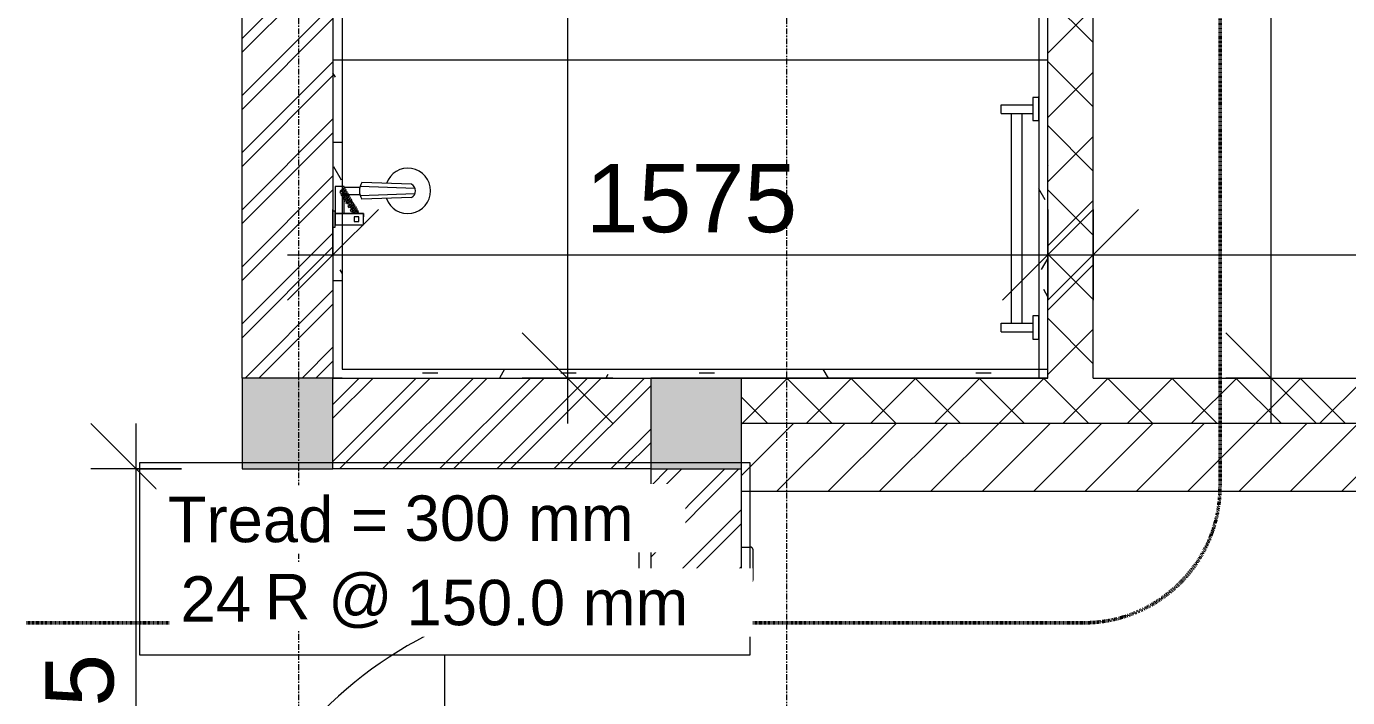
# Model space of a CAD drawing. Header units: millimetres. Extents: x -14329 to 996201, y -409013 to 338495.
# Drawn here: x -3514 to -603, y 1419 to 2897 of the extents above; entities that cross this region are included whole.
import ezdxf

# ---------------------------------------------------------------- set-up
doc = ezdxf.new("R2010")
doc.units = ezdxf.units.MM
doc.linetypes.add('Callout Boundary', pattern=[2.38125, 1.190625, -1.190625])
doc.linetypes.add('Grid Line', pattern=[22.225, 12.7, -3.175, 3.175, -3.175])
for name, color, linetype, lineweight in [('A-ANNO-DIMS', 211, 'Continuous', 9), ('A-ANNO-DIMS-100', 211, 'Continuous', 9), ('A-ANNO-SYMB', 150, 'Continuous', 9), ('A-DETL-GENF', 92, 'Continuous', 9), ('A-DETL-THIN', 151, 'Continuous', 9), ('A-DOOR', 31, 'Continuous', 9), ('A-WALL', 113, 'Continuous', 9), ('A-WALL-PATT', 111, 'Continuous', 18), ('Q-SPCQ', 91, 'Continuous', 9), ('S-GRID', 1, 'Continuous', 9), ('S-STRS-IDEN', 31, 'Continuous', 9)]:
    doc.layers.add(name, color=color, linetype=linetype, lineweight=lineweight)
doc.styles.add('Arial_1', font='arial.ttf', dxfattribs={"height": 150})
doc.styles.add('Arial_10', font='arial.ttf', dxfattribs={"height": 1})
doc.styles.add('Arial_9', font='arial.ttf', dxfattribs={"height": 100})
doc.dimstyles.new('100', dxfattribs={"dimscale": 304.8, "dimtxt": 153.03891, "dimasz": 0.656168, "dimexe": 0.328084, "dimexo": 0.0625, "dimgap": 0.016404, "dimtad": 1, "dimdec": 0, "dimzin": 0, "dimdsep": 46, "dimtxsty": 'Arial_1', "dimblk1": 'OBLIQUE', "dimblk2": 'OBLIQUE', "dimsah": 1, "dimcen": 0.09, "dimdle": 0.328084, "dimazin": 0, "dimtfac": 1, "dimtdec": 4, "dimtix": 1, "dimtmove": 0, "dimatfit": 3, "dimfxl": 0.328084, "dimfxlon": 1, "dimtvp": 1, "dimtolj": 1, "dimtzin": 0, "dimarcsym": 2})
pattern_1 = [(45, (0, 0), (-62.8618, 62.8618), []), (45, (0, 95.25), (-62.8618, 62.8618), [])]
pattern_2 = [(45, (0, 0), (-70.7107, 70.7107), []), (135, (0, 0), (-70.7107, -70.7107), [])]
pattern_3 = [(0, (0, 0), (406.4, 101.6), [33.528, -271.272, 33.528, -271.272, -1625.6]), (0, (0, 0), (406.4, 101.6), [-609.6, 33.528, -576.072, 33.528, -271.272, -711.2]), (0, (0, 0), (406.4, 101.6), [-1524, 33.528, -169.672, 33.528, -474.472]), (120, (152.4, 50.8), (-291.1882, 301.1527), [33.528, -271.272, 33.528, -271.272, -1625.6]), (120, (152.4, 50.8), (-291.1882, 301.1527), [-609.6, 33.528, -576.072, 33.528, -271.272, -711.2]), (120, (152.4, 50.8), (-291.1882, 301.1527), [-1524, 33.528, -169.672, 33.528, -474.472]), (240, (203.2, 254), (-115.2118, -402.7527), [33.528, -271.272, 33.528, -271.272, -1625.6]), (240, (203.2, 254), (-115.2118, -402.7527), [-609.6, 33.528, -576.072, 33.528, -271.272, -711.2]), (240, (203.2, 254), (-115.2118, -402.7527), [-1524, 33.528, -169.672, 33.528, -474.472])]

# ---------------------------------------------------------------- blocks, each defined once
blk = doc.blocks.new('BEL-TD2-BED ROOM - TD3-1678524-Ground Floor Lvl')
at = {"layer": 'A-DOOR', "lineweight": 18}
for p, q in [((-563, 100), (-563, 120)), ((-558, 125), (-490, 125)), ((-485, 120), (-485, 100)), ((485, 100), (485, 120)), ((490, 125), (558, 125)), ((563, 120), (563, 100)), ((-485, 100), (-500, 100)), ((-500, 100), (-455, 100)), ((-455, 100), (-455, -46)), ((455, -46), (455, 100)), ((455, 100), (500, 100)), ((500, 100), (485, 100)), ((-472, -46), (-472, -100)), ((-455, -46), (-472, -46)), ((472, -46), (455, -46)), ((472, -100), (472, -46)), ((-563, -120), (-563, -100)), ((-500, -100), (-485, -100)), ((-472, -100), (-500, -100)), ((-485, -100), (-485, -120)), ((423, -100), (423, -1100)), ((472, -100), (423, -100)), ((472, -100), (472, -1100)), ((500, -100), (472, -100)), ((485, -120), (485, -100)), ((485, -100), (500, -100)), ((-490, -125), (-558, -125)), ((550, -125), (490, -125)), ((472, -1100), (423, -1100))]:
    blk.add_line(p, q, dxfattribs=at)
for centre, start, end in [((-558, 120), 90, 180), ((-490, 120), 0, 90), ((490, 120), 90, 180), ((558, 120), 0, 90), ((-558, -120), 180, 270), ((-490, -120), 270, 0), ((490, -120), 180, 270)]:
    blk.add_arc(centre, 5, start, end, dxfattribs=at)
at = {"layer": 'A-DOOR'}
for centre, radius, start, end in [((-558, 120), 5, 150, 180), ((-558, 120), 5, 90, 120), ((-490, 120), 5, 60, 90), ((-490, 120), 5, 0, 30), ((490, 120), 5, 150, 180), ((490, 120), 5, 90, 120), ((558, 120), 5, 60, 90), ((558, 120), 5, 0, 30), ((465, -161.7), 939.1, 176.2305, 267.434), ((-558, -120), 5, 180, 210), ((-558, -120), 5, 240, 270), ((-490, -120), 5, 270, 300), ((-490, -120), 5, 330, 360), ((490, -120), 5, 180, 210), ((490, -120), 5, 240, 270)]:
    blk.add_arc(centre, radius, start, end, dxfattribs=at)
blk = doc.blocks.new('Towel_Bar_5288 - Towel bar-1343073-Ground Floor Lvl')
at = {"layer": 'Q-SPCQ'}
for p, q in [((-373.8, 92.6), (-354.8, 92.6)), ((-373.8, 92.6), (-373.8, 22.7)), ((-354.8, 92.6), (-354.8, 22.7)), ((107.1, 92.6), (126.2, 92.6)), ((107.1, 92.6), (107.1, 22.7)), ((126.2, 92.6), (126.2, 22.7)), ((-354.8, 70.2), (107.1, 70.2)), ((107.1, 47.4), (-354.8, 47.4)), ((-338.9, 22.7), (-389.7, 22.7)), ((-389.7, 22.7), (-389.7, 10)), ((-389.7, 10), (-338.9, 10)), ((-338.9, 10), (-338.9, 22.7)), ((91.3, 22.7), (91.3, 10)), ((142.1, 22.7), (91.3, 22.7)), ((91.3, 10), (142.1, 10)), ((142.1, 10), (142.1, 22.7))]:
    blk.add_line(p, q, dxfattribs=at)
blk = doc.blocks.new('maid-toilet-ground - maid-toilet-ground-413321-Ground Floor Lvl')
at = {"layer": 'A-DETL-GENF'}
for p, q in [((0, 700), (0, 0)), ((1575, 700), (0, 700)), ((1575, 0), (1575, 700)), ((25, 421.9), (5, 421.9)), ((5, 421.9), (5, 362.5)), ((16.2, 409.7), (15.4, 411)), ((16.2, 407.6), (15.5, 408.9)), ((15.7, 409.3), (16.4, 410)), ((16.9, 412.7), (16, 411.9)), ((16.9, 412.7), (16, 411.9)), ((17, 406.3), (16.2, 407.6)), ((16.4, 410), (17.6, 410.9)), ((16.4, 410), (17.6, 410.9)), ((18.1, 413.7), (16.9, 412.7)), ((18.1, 413.7), (16.9, 412.7)), ((17.6, 410.9), (19, 412)), ((17.6, 410.9), (19.1, 412)), ((19.4, 414.7), (18.1, 413.7)), ((19.4, 414.7), (18.1, 413.7)), ((19, 412), (20.7, 413.2)), ((19.1, 412), (20.7, 413.2)), ((20.8, 408.4), (19.7, 407.4)), ((20.8, 408.4), (19.7, 407.4)), ((19.9, 415.1), (21.6, 416.4)), ((20.4, 415.5), (21.1, 416)), ((22.2, 409.4), (20.8, 408.4)), ((22.2, 409.4), (20.8, 408.4)), ((21.1, 416), (22.6, 417.1)), ((21.2, 413.6), (22.5, 414.7)), ((21.6, 416.4), (23.1, 417.5)), ((21.8, 406.7), (23.4, 407.9)), ((22.5, 414.7), (23.8, 415.6)), ((22.6, 417.1), (23.9, 418.2)), ((22.7, 409.8), (24.4, 411)), ((23.1, 417.5), (24.3, 418.5)), ((23.2, 410.2), (23.8, 410.6)), ((23.4, 407.9), (24.4, 408.6)), ((23.8, 415.6), (24.7, 416.5)), ((23.8, 410.6), (25.4, 411.8)), ((23.9, 418.2), (24.9, 419)), ((24.4, 411), (25.9, 412.2)), ((24.4, 408.6), (25.7, 409.7)), ((24.7, 418.9), (25.5, 417.5)), ((24.7, 416.5), (25.3, 417.1)), ((25, 362.5), (25, 421.9)), ((59.2, 419.4), (25, 419.4)), ((25.4, 411.8), (26.7, 412.8)), ((25.7, 409.7), (26.9, 410.6)), ((25.9, 412.2), (27.1, 413.1)), ((26.7, 417), (27.4, 415.7)), ((26.7, 412.8), (27.6, 413.6)), ((26.9, 410.6), (27.7, 411.4)), ((27.4, 415.7), (28.2, 414.3)), ((27.9, 412.9), (28.3, 412.2)), ((27.9, 407.5), (29.2, 408.5)), ((29.2, 412.7), (29.9, 411.4)), ((29.2, 408.5), (30.1, 409.3)), ((29.9, 411.4), (30.7, 410.1)), ((30, 409.2), (30.8, 407.8)), ((31.7, 408.3), (32.4, 407)), ((60.1, 422.6), (180.6, 418.3)), ((173.1, 426.8), (63.8, 430.5)), ((18.9, 404.4), (18.1, 405.7)), ((19, 402.2), (18.3, 403.5)), ((19.7, 407.4), (18.8, 406.6)), ((19.7, 407.4), (18.8, 406.6)), ((19.8, 400.9), (19, 402.2)), ((19.2, 404.7), (20.4, 405.6)), ((20.4, 405.6), (21.8, 406.7)), ((21.4, 400), (20.6, 401.4)), ((21.5, 397.9), (20.8, 399.2)), ((21, 399.6), (21.7, 400.3)), ((22.2, 403.1), (21.3, 402.3)), ((22.3, 396.6), (21.5, 397.9)), ((21.7, 400.3), (22.9, 401.2)), ((23.4, 404), (22.2, 403.1)), ((22.9, 401.2), (24.3, 402.4)), ((23.9, 395.8), (23.1, 397.1)), ((23.8, 398), (23.2, 397.4)), ((24, 393.6), (23.3, 394.9)), ((24.7, 405.1), (23.4, 404)), ((24.7, 398.8), (23.8, 398)), ((24.7, 398.8), (23.8, 398)), ((24.8, 392.3), (24, 393.6)), ((24.2, 396), (25.4, 397)), ((24.3, 402.4), (25.9, 403.6)), ((25.8, 399.7), (24.7, 398.8)), ((25.8, 399.7), (24.7, 398.8)), ((59.5, 403.8), (25, 403.8)), ((25.4, 397), (26.8, 398.1)), ((26.4, 391.4), (25.6, 392.8)), ((25.7, 405.8), (26.3, 406.3)), ((27.2, 400.8), (25.8, 399.7)), ((27.2, 400.8), (25.8, 399.7)), ((26.5, 389.3), (25.8, 390.6)), ((25.9, 403.6), (27.4, 404.6)), ((26.7, 394), (26, 393.4)), ((26.3, 406.3), (27.9, 407.5)), ((27.3, 387.9), (26.5, 389.3)), ((27.7, 394.9), (26.7, 394)), ((26.7, 391.7), (27.9, 392.6)), ((26.8, 398.1), (28.4, 399.3)), ((27.4, 404.6), (28.6, 405.7)), ((27.7, 401.2), (29.4, 402.4)), ((29, 395.9), (27.7, 394.9)), ((27.9, 392.6), (29.3, 393.8)), ((28.9, 387.1), (28.1, 388.4)), ((28.2, 401.5), (28.8, 402)), ((29, 385), (28.2, 386.3)), ((28.5, 386.7), (29.2, 387.4)), ((28.6, 405.7), (29.7, 406.6)), ((28.8, 402), (30.4, 403.2)), ((29.7, 390.1), (28.8, 389.3)), ((28.9, 399.6), (30.3, 400.7)), ((30.3, 396.9), (29, 395.9)), ((29.8, 383.7), (29, 385)), ((29.2, 387.4), (30.4, 388.3)), ((29.3, 393.8), (30.9, 395)), ((29.4, 402.4), (30.9, 403.5)), ((29.7, 406.6), (30.5, 407.2)), ((30.8, 391.1), (29.7, 390.1)), ((30.3, 400.7), (31.5, 401.7)), ((30.4, 403.2), (31.7, 404.2)), ((30.4, 388.3), (31.8, 389.4)), ((31.4, 382.8), (30.6, 384.2)), ((30.8, 397.3), (32.4, 398.5)), ((32.2, 392.1), (30.8, 391.1)), ((30.9, 403.5), (32.1, 404.5)), ((30.9, 394.9), (31.9, 395.7)), ((32.1, 385.8), (31.3, 385.1)), ((32.2, 385.8), (31.3, 385.1)), ((31.5, 401.7), (32.5, 402.5)), ((31.7, 404.2), (32.6, 405)), ((31.7, 383.1), (32.8, 384)), ((31.8, 389.4), (33.4, 390.6)), ((31.9, 395.7), (33.2, 396.7)), ((33.3, 386.8), (32.1, 385.8)), ((33.3, 386.8), (32.2, 385.8)), ((32.4, 407), (33.2, 405.7)), ((32.4, 398.5), (33.8, 399.6)), ((32.5, 404.9), (33.3, 403.5)), ((32.5, 402.5), (33.1, 403.1)), ((32.8, 384), (34.3, 385.1)), ((33.2, 396.7), (34.4, 397.7)), ((33.2, 392.9), (33.8, 393.4)), ((34.7, 387.8), (33.3, 386.8)), ((34.7, 387.8), (33.3, 386.8)), ((34, 378.6), (33.3, 379.9)), ((33.4, 390.6), (34.8, 391.7)), ((33.6, 378.2), (34.3, 378.9)), ((33.8, 399.6), (34.9, 400.5)), ((33.8, 393.4), (35.4, 394.5)), ((34.8, 381.6), (33.9, 380.8)), ((34.1, 404.1), (34.9, 402.7)), ((34.3, 385.1), (35.9, 386.3)), ((34.3, 378.9), (35.5, 379.8)), ((34.4, 397.7), (35.2, 398.4)), ((34.8, 391.7), (36.1, 392.7)), ((36, 382.6), (34.8, 381.6)), ((34.9, 402.7), (35.6, 401.4)), ((34.9, 400.5), (35.5, 401.1)), ((35, 400.6), (35.8, 399.2)), ((35.2, 388.2), (36.9, 389.5)), ((35.4, 394.5), (36.7, 395.6)), ((35.5, 379.8), (36.9, 380.9)), ((35.7, 388.6), (36.3, 389.1)), ((37.3, 383.6), (36, 382.6)), ((36.1, 392.7), (37.2, 393.6)), ((36.1, 386.4), (37, 387.2)), ((36.3, 389.1), (37.9, 390.2)), ((36.4, 386.7), (37.8, 387.8)), ((36.6, 399.7), (37.4, 398.4)), ((36.7, 395.6), (37.6, 396.4)), ((36.9, 389.5), (38.3, 390.6)), ((36.9, 380.9), (38.6, 382.1)), ((37, 387.2), (38.4, 388.2)), ((37.2, 393.6), (37.9, 394.3)), ((37.4, 398.4), (38.1, 397.1)), ((37.5, 396.2), (38.3, 394.8)), ((37.8, 387.8), (39, 388.7)), ((37.9, 390.2), (39.2, 391.3)), ((38.3, 390.6), (39.5, 391.6)), ((38.3, 384.4), (39, 384.9)), ((38.4, 388.2), (39.5, 389.2)), ((39.8, 379.3), (38.5, 378.3)), ((39.8, 379.3), (38.5, 378.3)), ((38.6, 382.1), (40, 383.2)), ((39, 388.7), (40, 389.6)), ((39, 384.9), (40.5, 386)), ((39.1, 395.4), (39.9, 394.1)), ((39.2, 391.3), (40.1, 392.1)), ((39.5, 389.2), (40.4, 389.9)), ((39.9, 394.1), (40.6, 392.8)), ((40.9, 390.7), (40, 392)), ((40, 392), (40.8, 390.6)), ((40, 389.6), (40.6, 390.2)), ((40, 383.2), (41.3, 384.2)), ((40.3, 379.7), (42, 381)), ((40.5, 386), (41.8, 387.1)), ((40.8, 380.1), (41.4, 380.6)), ((41, 377.8), (42, 378.6)), ((41.3, 384.2), (42.3, 385.1)), ((41.4, 380.6), (43, 381.7)), ((41.5, 378.2), (42.9, 379.3)), ((41.8, 391.2), (42.5, 389.9)), ((41.8, 387.1), (42.8, 387.9)), ((42, 381), (43.5, 382.1)), ((42, 378.6), (43.3, 379.6)), ((42.3, 385.1), (43.1, 385.8)), ((42.5, 389.9), (43.3, 388.6)), ((42.6, 387.7), (43.4, 386.3)), ((42.9, 379.3), (44.1, 380.2)), ((43, 381.7), (44.3, 382.8)), ((43.3, 379.6), (44.5, 380.5)), ((43.5, 382.1), (44.7, 383.1)), ((44.1, 380.2), (45.1, 381.1)), ((44.3, 386.9), (45, 385.6)), ((44.3, 382.8), (45.2, 383.6)), ((44.5, 380.5), (45.4, 381.3)), ((45, 385.6), (45.8, 384.3)), ((45.9, 382.1), (45.1, 383.5)), ((45.1, 383.5), (45.9, 382.1)), ((45.1, 381.1), (45.7, 381.7)), ((45.5, 377.4), (46.8, 378.4)), ((46.8, 382.6), (47.5, 381.3)), ((46.8, 378.4), (47.7, 379.3)), ((47.5, 381.3), (48.3, 380)), ((47.6, 379.1), (48.4, 377.7)), ((60.1, 401.9), (180.6, 406.3)), ((173.1, 397.8), (63.8, 394)), ((0, 367.5), (0, 332.5)), ((5, 367.5), (0, 367.5)), ((5, 332.5), (5, 367.5)), ((67, 362.5), (5, 362.5)), ((5, 362.5), (5, 355)), ((5, 362.5), (5, 337.5)), ((5, 337.5), (5, 362.5)), ((5, 362.5), (67, 362.5)), ((34.1, 376.5), (33.4, 377.8)), ((34.9, 375.2), (34.1, 376.5)), ((36.5, 374.3), (35.8, 375.7)), ((37.3, 377.3), (36.4, 376.6)), ((37.3, 377.3), (36.4, 376.6)), ((36.8, 374.6), (38, 375.5)), ((38.5, 378.3), (37.3, 377.3)), ((38.5, 378.3), (37.3, 377.3)), ((38, 375.5), (39.4, 376.6)), ((39, 370), (38.3, 371.3)), ((39.1, 367.8), (38.4, 369.2)), ((38.6, 369.6), (39.3, 370.3)), ((39.8, 373), (38.9, 372.2)), ((39.9, 366.5), (39.1, 367.8)), ((39.3, 370.3), (40.5, 371.2)), ((39.4, 376.6), (41.1, 377.8)), ((41, 374), (39.8, 373)), ((40.5, 371.2), (41.9, 372.3)), ((41.5, 365.7), (40.7, 367)), ((42.3, 375), (41, 374)), ((42.3, 368.7), (41.4, 367.9)), ((42.3, 368.7), (41.4, 367.9)), ((41.8, 366), (43, 366.9)), ((41.9, 372.3), (43.5, 373.5)), ((43.4, 369.7), (42.3, 368.7)), ((43.4, 369.7), (42.3, 368.7)), ((43, 366.9), (44.4, 368)), ((43.3, 375.8), (43.9, 376.2)), ((44.8, 370.7), (43.4, 369.7)), ((44.8, 370.7), (43.4, 369.7)), ((43.5, 373.5), (45, 374.6)), ((43.9, 376.2), (45.5, 377.4)), ((44.8, 364.4), (43.9, 363.6)), ((44.4, 368), (46, 369.2)), ((45.9, 365.3), (44.8, 364.4)), ((45, 374.6), (46.3, 375.6)), ((45.3, 371.1), (47, 372.4)), ((45.5, 362.6), (46.9, 363.7)), ((45.8, 371.5), (46.4, 372)), ((47.3, 366.4), (45.9, 365.3)), ((46, 369.2), (47, 369.9)), ((46.3, 375.6), (47.3, 376.5)), ((46.4, 372), (48, 373.1)), ((46.5, 369.6), (47.9, 370.7)), ((46.9, 363.7), (48.5, 364.9)), ((47, 372.4), (48.5, 373.5)), ((47, 369.9), (48.3, 371)), ((57, 355), (47, 355)), ((47, 355), (47, 345)), ((47.3, 376.5), (48.1, 377.2)), ((47.9, 370.7), (49.1, 371.6)), ((48, 373.1), (49.3, 374.2)), ((48.3, 371), (49.5, 371.9)), ((48.3, 367.2), (48.9, 367.6)), ((48.5, 373.5), (49.7, 374.5)), ((48.5, 364.9), (49.9, 366)), ((48.9, 367.6), (50.5, 368.8)), ((49.1, 371.6), (50.1, 372.5)), ((49.3, 378.3), (50, 377)), ((49.3, 374.2), (50.2, 375)), ((49.5, 371.9), (50.3, 372.7)), ((49.9, 366), (51.2, 367)), ((50, 377), (50.8, 375.7)), ((50.9, 373.5), (50.1, 374.8)), ((50.1, 374.8), (50.9, 373.5)), ((50.1, 372.5), (50.7, 373.1)), ((50.3, 362.5), (52, 363.7)), ((50.5, 368.8), (51.8, 369.8)), ((50.8, 362.9), (51.4, 363.3)), ((51.2, 367), (52.3, 367.9)), ((51.4, 363.3), (53, 364.5)), ((51.7, 374), (52.5, 372.7)), ((51.8, 369.8), (52.7, 370.6)), ((52, 363.7), (53.5, 364.9)), ((52.3, 367.9), (53, 368.6)), ((52.5, 372.7), (53.3, 371.4)), ((52.6, 370.5), (53.4, 369.1)), ((53, 364.5), (54.3, 365.5)), ((53.5, 364.9), (54.7, 365.8)), ((53.5, 362.5), (54.1, 363)), ((54.1, 363), (55.1, 363.8)), ((54.2, 369.7), (55, 368.4)), ((54.3, 365.5), (55.2, 366.3)), ((55, 368.4), (55.8, 367)), ((55.1, 366.2), (55.9, 364.8)), ((55.1, 363.8), (55.7, 364.5)), ((57, 345), (57, 355)), ((67, 337.5), (67, 362.5)), ((67, 362.5), (67, 355)), ((0, 332.5), (5, 332.5)), ((5, 345), (5, 337.5)), ((5, 337.5), (67, 337.5)), ((5, 337.5), (67, 337.5)), ((47, 345), (57, 345)), ((67, 337.5), (67, 345)), ((0, 0), (1575, 0))]:
    blk.add_line(p, q, dxfattribs=at)
for centre, radius, start, end in [((165, 412.3), 50, 199.2186, 160.9273), ((92.2, 412.3), 33.8, 147.3133, 212.6853), ((165.1, 412.3), 16.6, 299.0124, 60.9861)]:
    blk.add_arc(centre, radius, start, end, dxfattribs=at)
blk = doc.blocks.new('DIMBLOCK3-Ground Floor Lvl')
at = {"layer": 'A-ANNO-DIMS-100', "transparency": 16777216}
for p, q in [((-771.7, 4772.2), (-871.7, 4872.2)), ((-771.7, 2022.2), (-771.7, 4872.2)), ((-871.7, 4772.2), (-671.7, 4772.2)), ((-771.7, 4772.2), (-871.7, 4772.2)), ((-771.7, 4772.2), (-671.7, 4672.2)), ((-771.7, 2122.2), (-871.7, 2222.2)), ((-871.7, 2122.2), (-671.7, 2122.2)), ((-771.7, 2122.2), (-871.7, 2122.2)), ((-771.7, 2122.2), (-671.7, 2022.2))]:
    blk.add_line(p, q, dxfattribs=at)
at = {"layer": 'A-ANNO-DIMS-100', "color": 0, "transparency": 16777216, "insert": (-971.5, 3216.4), "char_height": 150, "width": 553.765, "attachment_point": 1, "rotation": 90, "line_spacing_factor": 0.941778, "style": 'Arial_1'}
blk.add_mtext('2650', dxfattribs=at)
blk = doc.blocks.new('_Oblique')
at = {"color": 0, "linetype": 'ByBlock', "lineweight": -2}
blk.add_line((-0.5, -0.5), (0.5, 0.5), dxfattribs=at)
blk = doc.blocks.new('DIMBLOCK4-Ground Floor Lvl')
at = {"layer": 'A-ANNO-DIMS-100', "transparency": 16777216}
for p, q in [((-1163.9, 2393.7), (-1063.9, 2493.7)), ((-1163.9, 2493.7), (-1163.9, 2293.7)), ((-1163.9, 2393.7), (-1163.9, 2493.7)), ((1786.1, 2393.7), (1886.1, 2493.7)), ((1786.1, 2493.7), (1786.1, 2293.7)), ((1786.1, 2393.7), (1786.1, 2493.7)), ((-1263.9, 2393.7), (1886.1, 2393.7)), ((-1163.9, 2393.7), (-1263.9, 2293.7)), ((1786.1, 2393.7), (1686.1, 2293.7))]:
    blk.add_line(p, q, dxfattribs=at)
at = {"layer": 'A-ANNO-DIMS-100', "color": 0, "transparency": 16777216, "insert": (80.4, 2593.4), "char_height": 150, "width": 553.765, "attachment_point": 1, "line_spacing_factor": 0.941778, "style": 'Arial_1'}
blk.add_mtext('2950', dxfattribs=at)
blk = doc.blocks.new('DIMBLOCK6-Ground Floor Lvl')
at = {"layer": 'A-ANNO-DIMS-100', "transparency": 16777216}
for p, q in [((-2838.9, 2393.7), (-2738.9, 2493.7)), ((-2838.9, 2493.7), (-2838.9, 2293.7)), ((-2838.9, 2393.7), (-2838.9, 2493.7)), ((-1263.9, 2393.7), (-1163.9, 2493.7)), ((-1263.9, 2493.7), (-1263.9, 2293.7)), ((-1263.9, 2393.7), (-1263.9, 2493.7)), ((-2938.9, 2393.7), (-1163.9, 2393.7)), ((-2838.9, 2393.7), (-2938.9, 2293.7)), ((-1263.9, 2393.7), (-1363.9, 2293.7))]:
    blk.add_line(p, q, dxfattribs=at)
at = {"layer": 'A-ANNO-DIMS-100', "color": 0, "transparency": 16777216, "insert": (-2282.1, 2593.4), "char_height": 150, "width": 553.765, "attachment_point": 1, "line_spacing_factor": 0.941778, "style": 'Arial_1'}
blk.add_mtext('1575', dxfattribs=at)
blk = doc.blocks.new('DIMBLOCK82-Ground Floor Lvl')
at = {"layer": 'A-ANNO-DIMS-100', "transparency": 16777216}
for p, q in [((-3272.7, 1922.2), (-3372.7, 2022.2)), ((-3272.7, 537.2), (-3272.7, 2022.2)), ((-3172.7, 1922.2), (-3372.7, 1922.2)), ((-3272.7, 1922.2), (-3172.7, 1822.2)), ((-3272.7, 1922.2), (-3172.7, 1922.2)), ((-3272.7, 637.2), (-3372.7, 737.2)), ((-3372.7, 637.2), (-3172.7, 637.2)), ((-3272.7, 637.2), (-3372.7, 637.2)), ((-3272.7, 637.2), (-3172.7, 537.2))]:
    blk.add_line(p, q, dxfattribs=at)
at = {"layer": 'A-ANNO-DIMS-100', "color": 0, "transparency": 16777216, "insert": (-3472.4, 1048.9), "char_height": 150, "width": 553.765, "attachment_point": 1, "rotation": 90, "line_spacing_factor": 0.941778, "style": 'Arial_1'}
blk.add_mtext('1285', dxfattribs=at)
blk = doc.blocks.new('plan-tread depth - Standard-1024936-Ground Floor Lvl')
at = {"layer": 'S-STRS-IDEN'}
for p, q in [((-9.984, 2.846), (-9.984, 7.086)), ((-9.984, 7.086), (3.454, 7.086)), ((3.454, 7.086), (3.454, 2.846)), ((3.454, 2.846), (-9.984, 2.846))]:
    blk.add_line(p, q, dxfattribs=at)
at = {"layer": 'S-STRS-IDEN', "char_height": 1, "attachment_point": 1, "style": 'Arial_10', "bg_fill": 3, "box_fill_scale": 1.25, "bg_fill_color": 256, "bg_fill_true_color": 13158600, "bg_fill_transparency": 0}
for s, insert, width in [('Tread =', (-9.372, 6.331), 5.77215), ('R @', (-7.233, 4.632), 3.36709)]:
    blk.add_mtext(s, dxfattribs=dict(at, insert=insert, width=width))
blk = doc.blocks.new('DIMBLOCK131-Ground Floor Lvl')
at = {"layer": 'A-ANNO-DIMS-100', "transparency": 16777216}
for p, q in [((-2322.1, 4372.2), (-2422.1, 4472.2)), ((-2322.1, 4472.2), (-2322.1, 2022.2)), ((-2222.1, 4372.2), (-2422.1, 4372.2)), ((-2322.1, 4372.2), (-2222.1, 4272.2)), ((-2322.1, 4372.2), (-2222.1, 4372.2)), ((-2322.1, 2122.2), (-2422.1, 2222.2)), ((-2222.1, 2122.2), (-2422.1, 2122.2)), ((-2322.1, 2122.2), (-2222.1, 2022.2)), ((-2322.1, 2122.2), (-2222.1, 2122.2))]:
    blk.add_line(p, q, dxfattribs=at)
at = {"layer": 'A-ANNO-DIMS-100', "color": 0, "transparency": 16777216, "insert": (-2521.9, 3016.4), "char_height": 150, "width": 553.765, "attachment_point": 1, "rotation": 90, "line_spacing_factor": 0.941778, "style": 'Arial_1'}
blk.add_mtext('2250', dxfattribs=at)

msp = doc.modelspace()

# ---------------------------------------------------------------- hatches: boundary and pattern name
at = {"layer": 'A-DETL-GENF'}
h = msp.add_hatch(color=9, dxfattribs=at)
h.paths.add_polyline_path([(2685.647, -7027.83), (2835.647, -7027.83), (2835.647, -6777.83), (2685.647, -6777.83), (2685.647, -7007.83)])
h.paths.add_polyline_path([(735.647, -7027.83), (885.647, -7027.83), (885.647, -6777.83), (735.647, -6777.83), (735.647, -6819.501)])
h.paths.add_polyline_path([(-14.253, -7027.83), (135.747, -7027.83), (135.747, -6777.83), (-14.253, -6777.83), (-14.253, -6914.375)])
h.paths.add_polyline_path([(-1413.853, -7027.83), (-1413.853, -6777.83), (-1963.853, -6777.871), (-1963.853, -7027.83), (-1713.853, -7027.83)])
h.paths.add_polyline_path([(-7118.853, -5262.83), (-7038.853, -5262.83), (-7038.853, -5062.83), (-7238.853, -5062.83), (-7238.853, -5262.83), (-7120.432, -5262.83)])
h.paths.add_polyline_path([(-3263.853, -4062.83), (-3163.853, -4062.83), (-3163.853, -3862.83), (-3263.853, -3862.83), (-3263.853, -4057.635)])
h.paths.add_polyline_path([(-5188.853, -4062.83), (-5088.853, -4062.83), (-5088.853, -3862.83), (-5188.853, -3862.83), (-5188.853, -3967.958)])
h.paths.add_polyline_path([(-1863.853, -3093.628), (-1763.853, -3093.628), (-1763.853, -2943.628), (-1963.853, -2943.628), (-1963.853, -3093.626), (-1938.853, -3093.628)])
h.paths.add_polyline_path([(-1763.853, -2362.83), (-1763.853, -2162.83), (-2038.853, -2162.83), (-2038.853, -2362.83), (-1863.853, -2362.83)])
h.paths.add_polyline_path([(-38.853, -2277.833), (-38.853, -2027.833), (-138.853, -2027.833), (-138.853, -2277.833)])
h.paths.add_polyline_path([(3786.147, -2162.83), (3786.147, -1562.83), (3486.147, -1562.83), (3486.147, -2162.83), (3736.147, -2162.83)])
h.paths.add_polyline_path([(3736.147, -627.833), (3736.147, -477.83), (3486.147, -477.83), (3486.147, -627.833)])
h.paths.add_polyline_path([(-2138.853, 437.17), (-1938.853, 437.17), (-1938.853, 687.17), (-2138.853, 687.17), (-2138.853, 454.948)])
h.paths.add_polyline_path([(3786.147, 1322.17), (3786.147, 1922.17), (3486.147, 1922.17), (3486.147, 1322.17), (3736.147, 1322.17)])
h.paths.add_polyline_path([(-138.853, 1922.17), (-38.853, 1922.17), (-38.853, 2122.17), (-138.853, 2122.17), (-138.853, 2022.17)])
h.paths.add_polyline_path([(-2138.853, 1922.17), (-1938.853, 1922.17), (-1938.853, 2122.17), (-2138.853, 2122.17), (-2138.853, 1967.625)])
h.paths.add_polyline_path([(-3038.853, 1922.17), (-2838.853, 1922.17), (-2838.853, 2122.17), (-3038.853, 2122.17)])
h.paths.add_polyline_path([(2886.147, 2522.17), (2986.147, 2522.17), (2986.147, 2622.17), (2886.147, 2622.17)])
h.paths.add_polyline_path([(-7238.853, 3337.17), (-7038.853, 3337.17), (-7038.853, 3537.17), (-7238.853, 3537.17)])
h.paths.add_polyline_path([(-2113.853, 4772.17), (-1963.853, 4772.17), (-1963.853, 5022.17), (-2113.853, 5022.17), (-2113.853, 4780.235)])
h.paths.add_polyline_path([(786.147, 4772.17), (786.147, 5022.17), (636.147, 5022.17), (636.147, 4772.17)])
h.paths.add_polyline_path([(1986.147, 4772.17), (1986.147, 5022.17), (1686.147, 5022.17), (1686.147, 4772.17), (1886.147, 4772.17)])
h.paths.add_polyline_path([(-1013.853, 4772.17), (-1013.853, 5022.17), (-1363.853, 5022.17), (-1363.853, 4772.17), (-1163.853, 4772.17)])
h.paths.add_polyline_path([(-63.853, 4772.17), (-63.853, 5022.17), (-213.853, 5022.17), (-213.853, 4772.17)])
h.paths.add_polyline_path([(2886.147, 4772.17), (3036.147, 4772.17), (3036.147, 5022.17), (2886.147, 5022.17), (2886.147, 4925.073)])
at = {"layer": 'A-WALL-PATT', "lineweight": 9}
h = msp.add_hatch(dxfattribs=at)
h.set_pattern_fill('FP_2', color=256, style=0, pattern_type=2)
h.set_pattern_definition(pattern_1)
h.paths.add_polyline_path([(-3038.853, 2122.17), (-2838.853, 2122.17), (-2838.853, 4772.17), (-3038.853, 4772.17), (-3038.853, 2722.633)])
h = msp.add_hatch(dxfattribs=at)
h.set_pattern_fill('FP_8', color=256, style=0, pattern_type=2)
h.set_pattern_definition(pattern_3)
h.paths.add_polyline_path([(-1283.853, 2842.17), (-1263.853, 2842.17), (-1263.853, 3872.17), (-1283.853, 3872.17), (-1283.853, 3823.853)])
h.paths.add_polyline_path([(-1263.853, 4672.17), (-1263.853, 4772.17), (-1283.853, 4772.17), (-1283.853, 4672.17)])
h = msp.add_hatch(dxfattribs=at)
h.set_pattern_fill('FP_3', color=256, style=0, pattern_type=2)
h.set_pattern_definition(pattern_2)
h.paths.add_polyline_path([(-1263.853, 2122.17), (-1163.853, 2122.17), (-1163.853, 3872.17), (-1263.853, 3872.17), (-1263.853, 2131.926)])
h.paths.add_polyline_path([(-1263.853, 4672.17), (-1163.853, 4672.17), (-1163.853, 4772.17), (-1263.853, 4772.17), (-1263.853, 4752.17)])
h = msp.add_hatch(dxfattribs=at)
h.set_pattern_fill('FP_8', color=256, style=0, pattern_type=2)
h.set_pattern_definition(pattern_3)
h.paths.add_polyline_path([(-2838.853, 2842.17), (-2818.853, 2842.17), (-2818.853, 4372.17), (-2838.853, 4372.17), (-2838.853, 2860.285)])
h = msp.add_hatch(dxfattribs=at)
h.set_pattern_fill('FP_8', color=256, style=0, pattern_type=2)
h.set_pattern_definition(pattern_3)
h.paths.add_polyline_path([(-2838.853, 2122.17), (-2818.853, 2122.17), (-2818.853, 2842.17), (-2838.853, 2842.17), (-2838.853, 2126.716)])
h = msp.add_hatch(dxfattribs=at)
h.set_pattern_fill('FP_8', color=256, style=0, pattern_type=2)
h.set_pattern_definition(pattern_3)
h.paths.add_polyline_path([(-1283.853, 2142.17), (-1263.853, 2142.17), (-1263.853, 2842.17), (-1283.853, 2842.17), (-1283.853, 2722.633)])
h = msp.add_hatch(dxfattribs=at)
h.set_pattern_fill('FP_8', color=256, style=0, pattern_type=2)
h.set_pattern_definition(pattern_3)
h.paths.add_polyline_path([(-2442.414, 2122.17), (-1263.853, 2122.17), (-1263.853, 2142.17), (-2818.853, 2142.17), (-2818.853, 2122.17)])
h = msp.add_hatch(dxfattribs=at)
h.set_pattern_fill('FP_2', color=256, style=0, pattern_type=2)
h.set_pattern_definition(pattern_1)
h.paths.add_polyline_path([(-2138.853, 1922.17), (-2138.853, 2122.17), (-2838.853, 2122.17), (-2838.853, 1922.17), (-2206.938, 1922.17)])
h = msp.add_hatch(dxfattribs=at)
h.set_pattern_fill('FP_3', color=256, style=0, pattern_type=2)
h.set_pattern_definition(pattern_2)
h.paths.add_polyline_path([(-138.853, 2022.17), (-138.853, 2122.17), (-1938.853, 2122.17), (-1938.853, 2022.17), (-936.008, 2022.17)])
h = msp.add_hatch(dxfattribs=at)
h.set_pattern_fill('FP_7', color=256, style=0, pattern_type=2)
h.set_pattern_definition([(45, (0, 0), (-56.5685, 56.5685), [])])
h.paths.add_polyline_path([(-138.853, 1872.17), (-138.853, 2022.17), (-1938.853, 2022.17), (-1938.853, 1872.17), (-936.008, 1872.17)])
h = msp.add_hatch(dxfattribs=at)
h.set_pattern_fill('FP_2', color=256, style=0, pattern_type=2)
h.set_pattern_definition(pattern_1)
h.paths.add_polyline_path([(-2082.246, 1687.17), (-1938.853, 1687.17), (-1938.853, 1922.17), (-2138.853, 1922.17), (-2138.853, 1687.17)])

# ---------------------------------------------------------------- linework, layer by layer
at = {"layer": 'A-ANNO-SYMB', "linetype": 'Callout Boundary', "lineweight": 50}
for p, q in [((-884.416, 1883.349), (-884.416, 5044.771)), ((-3514.321, 1583.349), (-1184.416, 1583.349))]:
    msp.add_line(p, q, dxfattribs=at)
msp.add_arc((-1184.416, 1883.349), 300, 270, 0, dxfattribs=at)
at = {"layer": 'A-DETL-THIN'}
for p, q in [((-3038.853, 2122.17), (-3038.853, 1922.17)), ((-2838.853, 2122.17), (-3038.853, 2122.17)), ((-2838.853, 1922.17), (-2838.853, 2122.17)), ((-1938.853, 2122.17), (-2138.853, 2122.17)), ((-2138.853, 2122.17), (-2138.853, 1922.17)), ((-1938.853, 1922.17), (-1938.853, 2122.17)), ((-3038.853, 1922.17), (-2838.853, 1922.17)), ((-2138.853, 1922.17), (-1938.853, 1922.17))]:
    msp.add_line(p, q, dxfattribs=at)
at = {"layer": 'A-WALL', "lineweight": 18}
for p, q in [((-3038.853, 2122.17), (-3038.853, 4772.17)), ((-2838.853, 4372.17), (-2838.853, 2122.17)), ((-2818.853, 4352.17), (-2818.853, 2142.17)), ((-1283.853, 3872.17), (-1283.853, 2122.17)), ((-1263.853, 2122.17), (-1263.853, 3872.17)), ((-1163.853, 2122.17), (-1163.853, 3872.17)), ((-2818.853, 2142.17), (-1263.853, 2142.17)), ((-2818.853, 2122.17), (-2138.853, 2122.17)), ((-1263.853, 2122.17), (-1938.853, 2122.17)), ((-1163.853, 2122.17), (-138.853, 2122.17)), ((-138.853, 2022.17), (-1938.853, 2022.17)), ((-2138.853, 1922.17), (-2838.853, 1922.17)), ((-2138.853, 1922.17), (-2138.853, 1687.17)), ((-1938.853, 1687.17), (-1938.853, 1922.17)), ((-138.853, 1872.17), (-1938.853, 1872.17)), ((-2138.853, 1687.17), (-1938.853, 1687.17))]:
    msp.add_line(p, q, dxfattribs=at)
at = {"layer": 'A-WALL'}
msp.add_line((-2818.853, 2122.17), (-2838.853, 2122.17), dxfattribs=at)
at = {"layer": 'S-GRID', "linetype": 'Grid Line'}
for p, q in [((-2913.853, -12055.578), (-2913.853, 15091.43)), ((-1838.853, -12055.578), (-1838.853, 15091.43))]:
    msp.add_line(p, q, dxfattribs=at)
at = {"layer": 'S-STRS-IDEN'}
msp.add_line((-2592.224, 437.17), (-2592.224, 1512.38), dxfattribs=at)

# ---------------------------------------------------------------- block references
at = {"layer": 'A-DETL-GENF'}
msp.add_blockref('maid-toilet-ground - maid-toilet-ground-413321-Ground Floor Lvl', (-2838.853, 2122.17), dxfattribs=at)
at = {"layer": 'A-DOOR', "rotation": 269.9999999999999}
msp.add_blockref('BEL-TD2-BED ROOM - TD3-1678524-Ground Floor Lvl', (-2038.853, 1187.17), dxfattribs=at)
at = {"layer": 'Q-SPCQ', "rotation": 89.99999999999991}
msp.add_blockref('Towel_Bar_5288 - Towel bar-1343073-Ground Floor Lvl', (-1273.853, 2597.995), dxfattribs=at)

# ---------------------------------------------------------------- dimensions: what is measured, and where the dimension line sits
at = {"layer": 'A-ANNO-DIMS'}
for base, p1, p2, override, picture, middle in [((-771.749, 4772.17), (-871.749, 2122.17), (-871.749, 4772.17), {"dimpost": '<>', "dimfxl": 2649.999736}, 'DIMBLOCK3-Ground Floor Lvl', (-853.335, 3447.17)), ((-2322.143, 2122.17), (-2222.143, 4372.17), (-2222.143, 2122.17), {"dimpost": '<>', "dimfxl": 2249.999736}, 'DIMBLOCK131-Ground Floor Lvl', (-2403.729, 3247.17)), ((-3272.66, 1922.17), (-3372.66, 637.17), (-3172.66, 1922.17), {"dimpost": '<>', "dimfxl": 1300.471425}, 'DIMBLOCK82-Ground Floor Lvl', (-3354.246, 1279.67))]:
    dim = msp.add_linear_dim(base=base, p1=p1, p2=p2, angle=90, dimstyle='100', override=override, dxfattribs=at)
    dim.commit()
    dim.dimension.update_dxf_attribs({"geometry": picture, "text_midpoint": middle})
for base, p1, p2, override, picture, middle in [((-1263.853, 2393.668), (-2838.853, 2493.668), (-1263.853, 2493.668), {"dimpost": '<>', "dimfxl": 1575}, 'DIMBLOCK6-Ground Floor Lvl', (-2051.353, 2475.254)), ((1786.147, 2393.668), (-1163.853, 2493.668), (1786.147, 2493.668), {"dimpost": '<>', "dimfxl": 2950}, 'DIMBLOCK4-Ground Floor Lvl', (311.147, 2475.254))]:
    dim = msp.add_linear_dim(base=base, p1=p1, p2=p2, dimstyle='100', override=override, dxfattribs=at)
    dim.commit()
    dim.dimension.update_dxf_attribs({"geometry": picture, "text_midpoint": middle})

# ---------------------------------------------------------------- next in the draw order: block references
at = {"layer": 'S-STRS-IDEN', "xscale": 99.99999999999993, "yscale": 99.99999999999993, "zscale": 99.99999999999993}
msp.add_blockref('plan-tread depth - Standard-1024936-Ground Floor Lvl', (-2265.726, 1227.753), dxfattribs=at)

# ---------------------------------------------------------------- next in the draw order: texts
at = {"layer": 'S-STRS-IDEN', "char_height": 100, "attachment_point": 1, "style": 'Arial_9', "bg_fill": 3, "box_fill_scale": 1.25, "bg_fill_color": 256, "bg_fill_true_color": 13158600, "bg_fill_transparency": 0}
for s, insert, width in [('300 mm', (-2681.013, 1863.876), 593.24875), ('24', (-3174.642, 1685.817), 192.405), ('150.0 mm', (-2676.927, 1678.004), 737.5525)]:
    msp.add_mtext(s, dxfattribs=dict(at, insert=insert, width=width))

doc.saveas('drawing.dxf')
